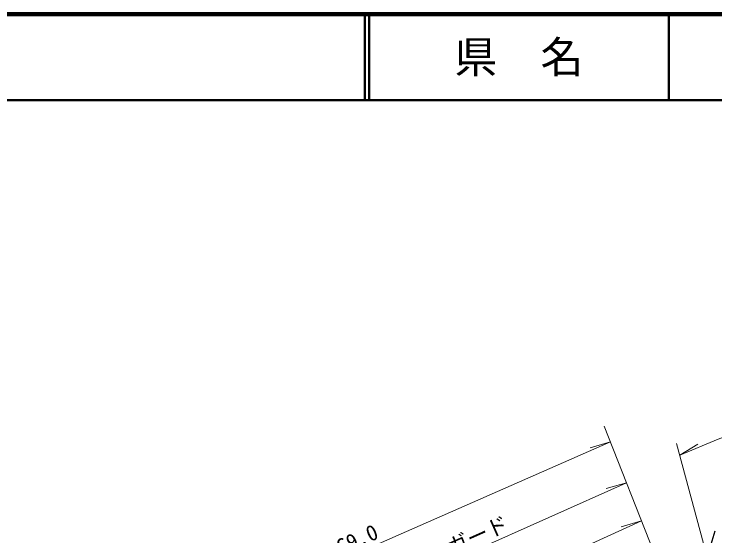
# Model space of a CAD drawing. Units: millimetres at full size, sheet at 1:1000; details may follow other scales. Extents: x 40000 to 680000, y 20000 to 380000.
# Drawn here: x 257076 to 338367, y 319472 to 380000 of the extents above; entities that cross this region are included whole.
import ezdxf
from ezdxf.enums import TextEntityAlignment as Align

# ---------------------------------------------------------------- set-up
doc = ezdxf.new("R2010")
doc.units = ezdxf.units.MM
doc.header["$LTSCALE"] = 1000
for name, color, linetype, lineweight in [('M-BGD', 7, 'Continuous', 25), ('M-STR-HTXT', 7, 'Continuous', 13), ('M-TTL', 2, 'Continuous', 140), ('M-TTL-LINE', 7, 'Continuous', 50)]:
    doc.layers.add(name, color=color, linetype=linetype, lineweight=lineweight)
doc.layers.add('M-TTL-TXT', color=7, linetype='Continuous')
doc.styles.add('ＭＳ ゴシック', font='')
doc.styles.get('ＭＳ ゴシック').set_extended_font_data('MS Gothic')

msp = doc.modelspace()

# ---------------------------------------------------------------- linework, layer by layer
at = {"layer": 'M-BGD'}
msp.add_lwpolyline([(338338, 320043), (337656, 317715), (336889, 313539), (336362, 311392), (336547, 306662), (337130, 303536), (336618, 300371)], dxfattribs=at)
at = {"layer": 'M-STR-HTXT'}
for p, q in [((325520, 332222), (337821, 300921)), ((258671, 300749), (326247, 330372)), ((326247, 330372), (323883, 329709)), ((333916, 330211), (341734, 301258)), ((334281, 328859), (336396, 330105)), ((293441, 310208), (328109, 325635)), ((328109, 325635), (325748, 324959)), ((295328, 305613), (329847, 321212)), ((329847, 321212), (327491, 320522))]:
    msp.add_line(p, q, dxfattribs=at)
msp.add_lwpolyline([(334281, 328859), (338745, 330708), (340815, 331480), (343558, 332452), (346351, 333349), (348794, 334097), (351288, 334820), (354555, 335667), (358374, 336557), (361980, 337360), (364841, 337908), (367212, 338300), (370113, 338770), (372680, 339142), (376002, 339485), (379320, 339815), (382967, 340056), (385955, 340210), (393019, 340287)], dxfattribs=at)
at = {"layer": 'M-TTL'}
msp.add_line((680000, 380000), (40000, 380000), dxfattribs=at)
at = {"layer": 'M-TTL-LINE'}
for p, q in [((297750, 380000), (297750, 370000)), ((298250, 380000), (298250, 370000)), ((333000, 380000), (333000, 370000)), ((40000, 370000), (680000, 370000))]:
    msp.add_line(p, q, dxfattribs=at)

# ---------------------------------------------------------------- texts
at = {"layer": 'M-STR-HTXT', "style": 'ＭＳ ゴシック'}
for s, rotation, p in [('ストンガード', 23.99, (301142, 313635)), ('側溝  L=69.0', 23.671, (286011, 312734))]:
    msp.add_text(s, height=1833, rotation=rotation, dxfattribs=at).set_placement(p, align=Align.BOTTOM_LEFT)
at = {"layer": 'M-TTL-TXT', "style": 'ＭＳ ゴシック'}
msp.add_text('県\u3000名', height=3666, dxfattribs=at).set_placement((315625, 375000), align=Align.MIDDLE_CENTER)

doc.saveas('drawing.dxf')
